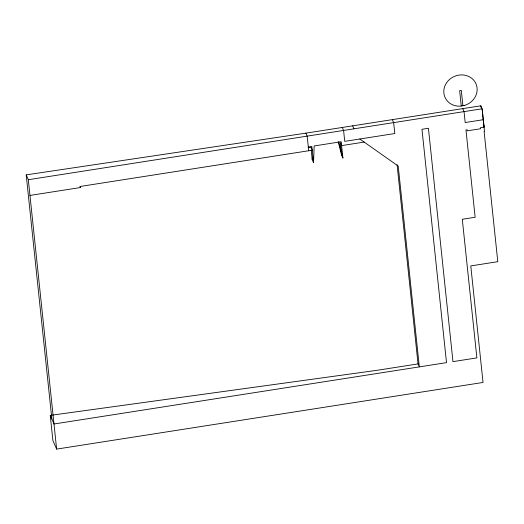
<?xml version="1.0" encoding="UTF-8"?>
<svg xmlns="http://www.w3.org/2000/svg" width="524" height="524" viewBox="0 0 524 524"><rect width="100%" height="100%" fill="white"/><g stroke="black" fill="none" stroke-linecap="round" stroke-linejoin="round"><path stroke-width="0.79" d="M338.163 141.657L341.602 155.058L342.906 158.038L341.19 141.729L314.177 145.954L313.542 162.63L312.238 159.643L312.33 157.292M51.876 419.148L26.2 174.878L305.872 133.148L480.822 105.802L482.126 108.789L484.51 131.465L484.117 131.531L497.8 261.692L470.781 265.917L483.036 382.454L56.631 449.101L52.878 440.507L50.239 415.394L376.913 370.33L418.028 363.905L419.331 366.885L398.22 166.075L359.791 139.004M26.2 174.878L28.316 179.719L482.126 108.789L483.999 127.109L480.528 127.653L480.639 128.747L467.257 130.836L467.139 129.742L465.967 129.926L475.15 217.27L462.299 219.274L476.873 357.892L452.959 361.632L428.429 128.275L421.971 129.284L446.5 362.641L53.992 423.988L50.239 415.394M308.322 147.048L311.846 146.497L313.542 162.63M308.112 147.657L310.928 147.211L312.232 150.198L80.362 186.439L80.48 187.533L29.966 195.426M364.16 142.083L341.602 145.607L340.299 142.626L341.602 155.058M462.738 108.632L464.041 111.612L465.188 122.531L483.272 119.708L483.999 127.109M392.345 119.629L393.655 122.616L394.801 133.535L344.733 141.356L343.587 130.443L342.283 127.456M352.639 125.839L353.942 128.825M305.872 133.148L307.175 136.135L308.708 150.748M79.917 186.243L80.48 187.533M342.906 158.038L338.845 142.096M480.822 105.802L480.986 107.361M462.921 105.796L461.303 90.41L459.646 90.672L461.258 106.051M397.087 164.713L418.028 363.905M311.256 150.323L312.238 159.643M28.316 179.719L56.631 449.101M464.251 105.501L459.915 106.182A16.919 15.399 -23.6 0 1 445.596 84.436A16.919 15.399 -23.6 0 1 473.604 80.061A16.919 15.399 -23.6 0 1 464.251 105.501"/></g></svg>
